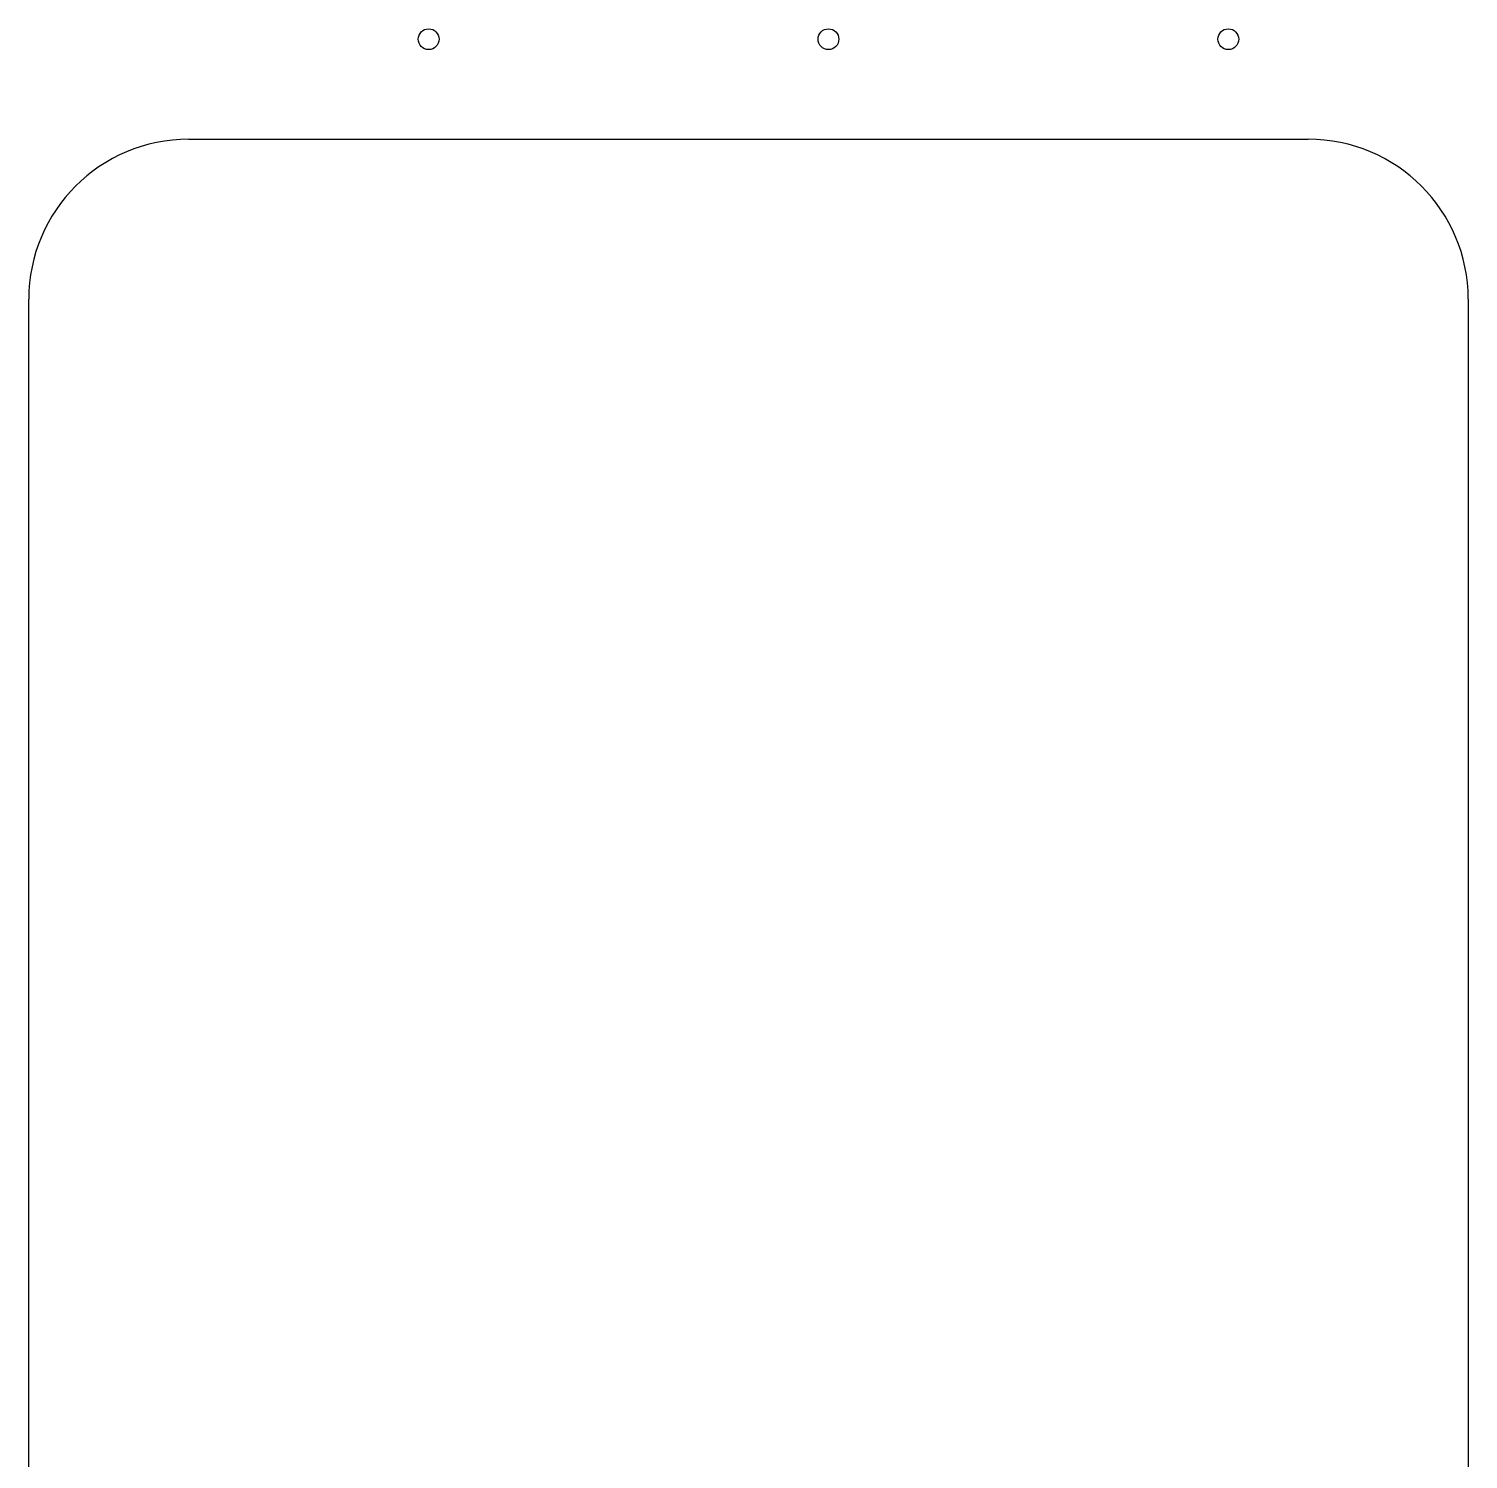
# Model space of a CAD drawing. Header units: inches. Extents: x -14.6 to 14.6, y -15.4 to 14.9.
# Drawn here: x -4.5 to 4.5, y -3 to 5.94 of the extents above; entities that cross this region are included whole.
import ezdxf

# ---------------------------------------------------------------- set-up
doc = ezdxf.new("R2010")
doc.units = ezdxf.units.IN
doc.header["$MEASUREMENT"] = 0

msp = doc.modelspace()

# ---------------------------------------------------------------- linework, layer by layer
at = {"color": 7, "linetype": 'Continuous', "lineweight": 25}
for p, q in [((-3.5, 5.25), (3.5, 5.25)), ((-4.5, -6.5), (-4.5, 4.25)), ((4.5, 4.25), (4.5, -6.5))]:
    msp.add_line(p, q, dxfattribs=at)
for centre in [(-2, 5.875), (0.5, 5.875), (3, 5.875)]:
    msp.add_circle(centre, 0.065, dxfattribs=at)
for centre, start, end in [((-3.5, 4.25), 90, 180), ((3.5, 4.25), 0, 90)]:
    msp.add_arc(centre, 1, start, end, dxfattribs=at)

doc.saveas('drawing.dxf')
